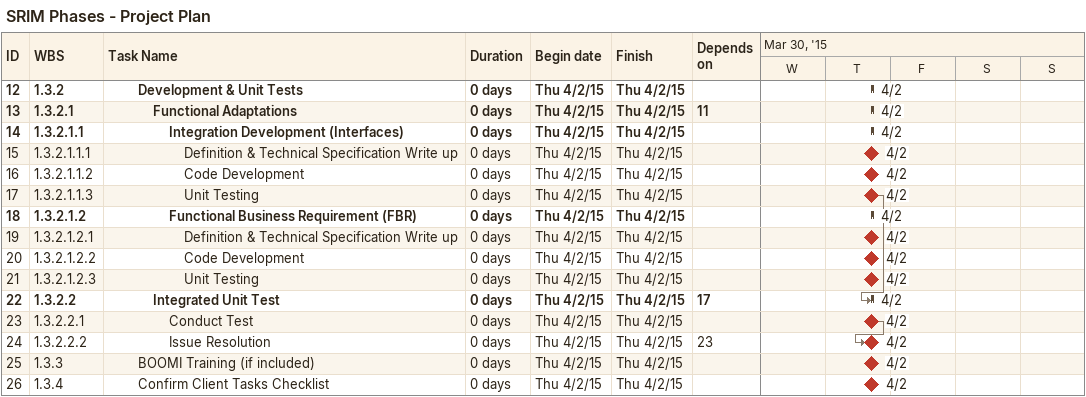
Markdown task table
SRIM Phases - Project Plan

| ID | WBS | Task | Duration | Start | Finish | Predecessors |
|---|---|---|---|---|---|---|
| 12 | 1.3.2 | **Development & Unit Tests** | 0d | 2015-04-02 | 2015-04-02 |  |
| 13 | 1.3.2.1 | **Functional Adaptations** | 0d | 2015-04-02 | 2015-04-02 | 11 |
| 14 | 1.3.2.1.1 | **Integration Development (Interfaces)** | 0d | 2015-04-02 | 2015-04-02 |  |
| 15 | 1.3.2.1.1.1 | Definition & Technical Specification Write up | 0d | 2015-04-02 | 2015-04-02 |  |
| 16 | 1.3.2.1.1.2 | Code Development | 0d | 2015-04-02 | 2015-04-02 |  |
| 17 | 1.3.2.1.1.3 | Unit Testing | 0d | 2015-04-02 | 2015-04-02 |  |
| 18 | 1.3.2.1.2 | **Functional Business Requirement (FBR)** | 0d | 2015-04-02 | 2015-04-02 |  |
| 19 | 1.3.2.1.2.1 | Definition & Technical Specification Write up | 0d | 2015-04-02 | 2015-04-02 |  |
| 20 | 1.3.2.1.2.2 | Code Development | 0d | 2015-04-02 | 2015-04-02 |  |
| 21 | 1.3.2.1.2.3 | Unit Testing | 0d | 2015-04-02 | 2015-04-02 |  |
| 22 | 1.3.2.2 | **Integrated Unit Test** | 0d | 2015-04-02 | 2015-04-02 | 17 |
| 23 | 1.3.2.2.1 | Conduct Test | 0d | 2015-04-02 | 2015-04-02 |  |
| 24 | 1.3.2.2.2 | Issue Resolution | 0d | 2015-04-02 | 2015-04-02 | 23 |
| 25 | 1.3.3 | BOOMI Training (if included) | 0d | 2015-04-02 | 2015-04-02 |  |
| 26 | 1.3.4 | Confirm Client Tasks Checklist | 0d | 2015-04-02 | 2015-04-02 |  |
